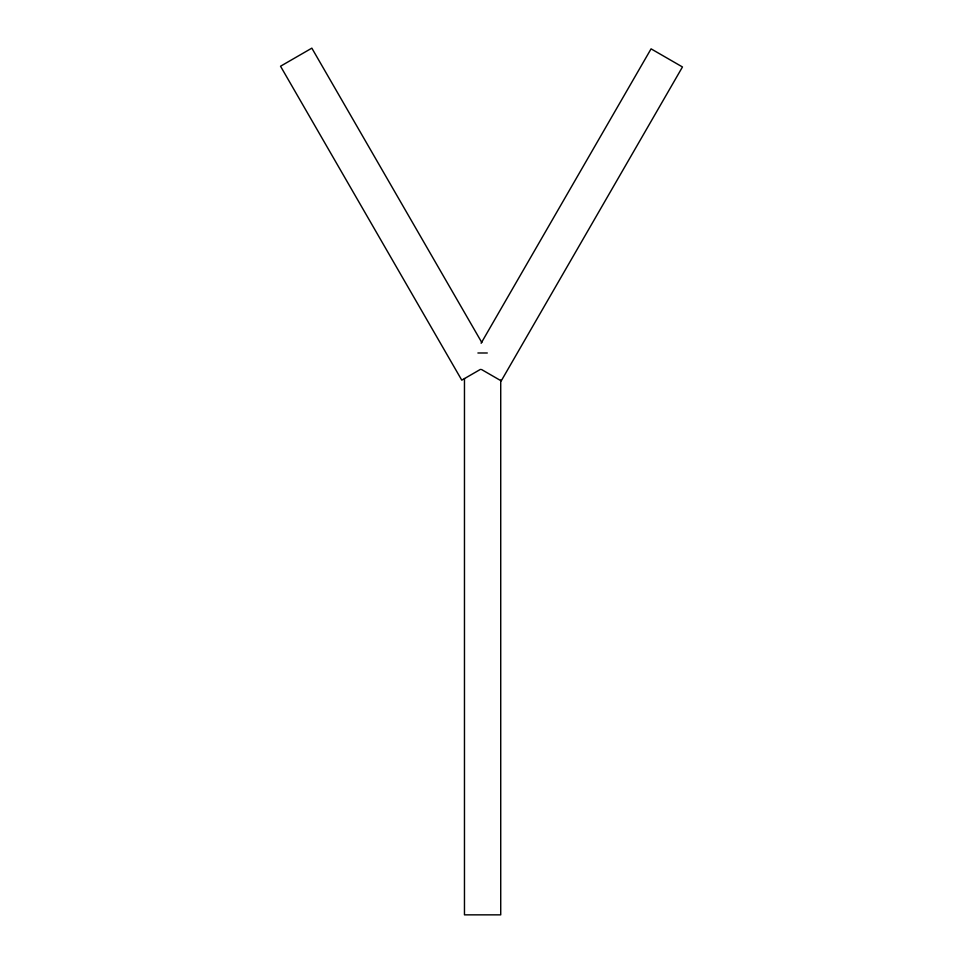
<?xml version="1.0" encoding="UTF-8"?>
<svg xmlns="http://www.w3.org/2000/svg" width="963" height="963" viewBox="0 0 963 963"><rect width="100%" height="100%" fill="white"/><g stroke="black" fill="none" stroke-linecap="round" stroke-linejoin="round"><path stroke-width="1.44" d="M481.115 343.225L651.072 48.848L682.466 66.965L501.229 380.891L481.464 369.479M480.453 369.371L461.771 380.156L280.534 66.23L311.843 48.15L481.813 342.539M477.901 352.988L487.29 352.988M500.724 380.036L500.724 914.85L464.467 914.85L464.467 378.531"/></g></svg>
